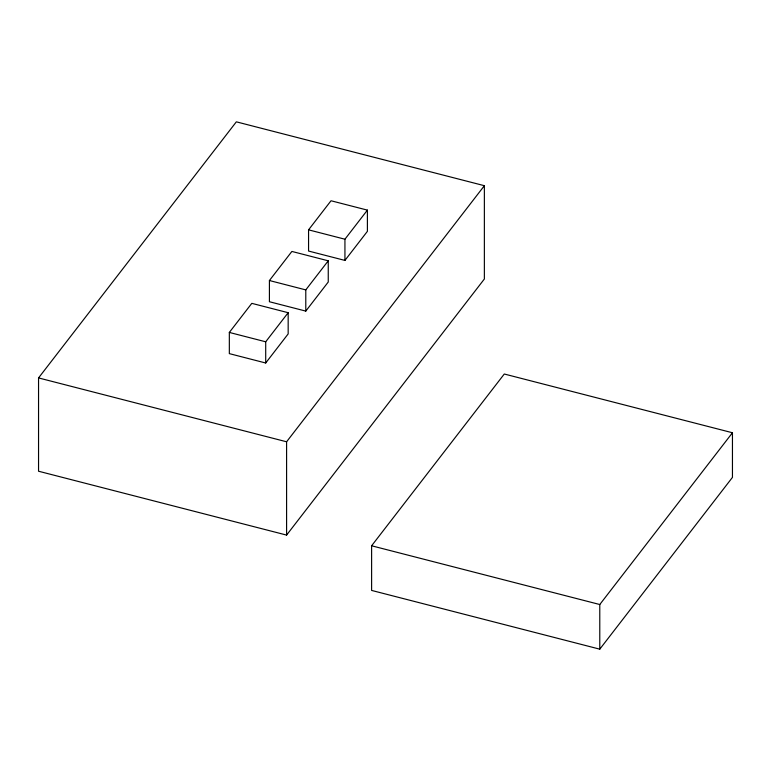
<?xml version="1.0" encoding="UTF-8"?>
<svg xmlns="http://www.w3.org/2000/svg" width="771" height="771" viewBox="0 0 771 771"><rect width="100%" height="100%" fill="white"/><g stroke="black" fill="none" stroke-linecap="round" stroke-linejoin="round"><path stroke-width="1.16" d="M38.55 377.925L236.34 121.837L484.371 185.695L484.371 278.996L286.59 535.084L38.55 471.226L38.55 377.925L286.59 441.783L484.371 185.695M229.334 332.436L251.799 303.35L288.171 312.708L288.171 333.91L265.706 362.996L229.334 353.629L229.334 332.436L265.706 341.794L288.171 312.708M269.416 280.528L291.881 251.442L328.253 260.81L328.253 282.013L305.788 311.099L269.416 301.731L269.416 280.528L305.788 289.896L328.253 260.81M308.564 229.845L331.019 200.759L367.401 210.126L367.401 231.329L344.936 260.415L308.564 251.047L308.564 229.845L344.936 239.212L367.401 210.126M371.612 545.781L504.282 374.012L732.45 432.753L732.45 477.384L599.78 649.163L371.612 590.422L371.612 545.781L599.78 604.522L732.45 432.753M599.78 604.522L599.78 649.163M344.936 239.212L344.936 260.415M305.788 289.896L305.788 311.099M286.59 441.783L286.59 535.084M265.706 341.794L265.706 362.996"/></g></svg>
